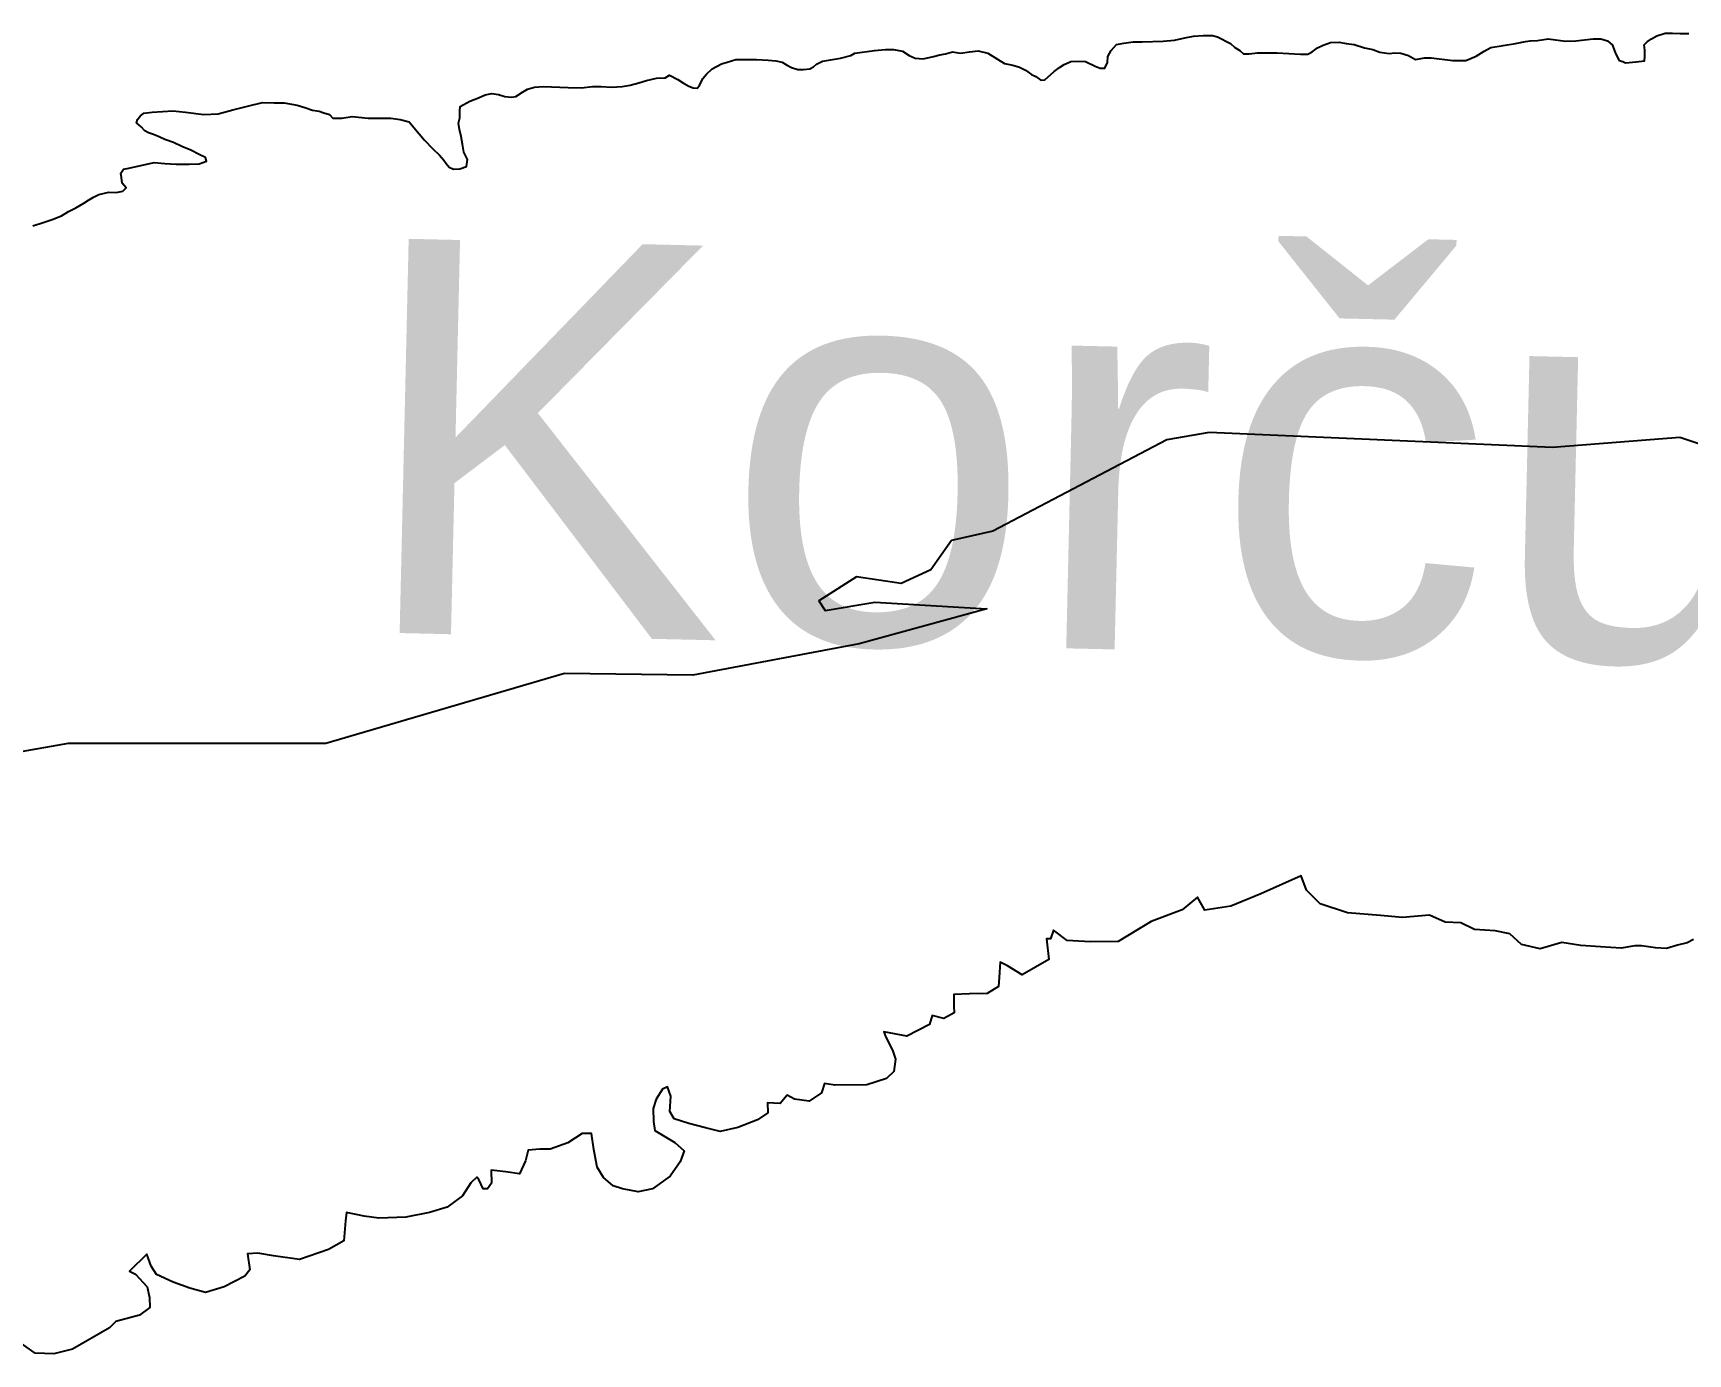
# Model space of a CAD drawing. Header units: metres. Extents: x 13.21 to 19.52, y 42.14 to 46.62.
# Drawn here: x 16.9033 to 16.9975, y 42.901 to 42.9762 of the extents above; entities that cross this region are included whole.
import ezdxf

# ---------------------------------------------------------------- set-up
doc = ezdxf.new("R2010")
doc.units = ezdxf.units.M
doc.header["$MEASUREMENT"] = 0
for name, color, linetype in [('CESTE', 5, 'Continuous'), ('hr', 9, 'Continuous'), ('naziv_manji', 1, 'Continuous')]:
    doc.layers.add(name, color=color, linetype=linetype)
doc.styles.get("Standard").update_dxf_attribs({"font": 'arial.ttf'})

msp = doc.modelspace()

# ---------------------------------------------------------------- linework, layer by layer
at = {"layer": 'CESTE'}
msp.add_lwpolyline([(16.999342, 42.952389), (16.997063, 42.953158), (16.989814, 42.952578), (16.970265, 42.95343), (16.967856, 42.953026), (16.957954, 42.947818), (16.955585, 42.947291), (16.954423, 42.945619), (16.952732, 42.944842), (16.950176, 42.945214), (16.948032, 42.943856), (16.9484, 42.943291), (16.951228, 42.943783), (16.957606, 42.943404), (16.950332, 42.941408), (16.940853, 42.939612), (16.933548, 42.939718), (16.919965, 42.93573), (16.905288, 42.935733), (16.890167, 42.933067)], dxfattribs=at)
at = {"layer": 'hr'}
for points in [[(16.903282, 42.965206), (16.903864, 42.965404), (16.904378, 42.965571), (16.904899, 42.965774), (16.905299, 42.966019), (16.905729, 42.966241), (16.906178, 42.966504), (16.906453, 42.966679), (16.906734, 42.966837), (16.907039, 42.966989), (16.907601, 42.967124), (16.908017, 42.967108), (16.908406, 42.967182), (16.908589, 42.967373), (16.908365, 42.967642), (16.90832, 42.967967), (16.90829, 42.968201), (16.908432, 42.968433), (16.908741, 42.9685), (16.910191, 42.968813), (16.910795, 42.968754), (16.911444, 42.968716), (16.912179, 42.968713), (16.912744, 42.968748), (16.913159, 42.968885), (16.913117, 42.969093), (16.912785, 42.96926), (16.912266, 42.969517), (16.911757, 42.969719), (16.911286, 42.969947), (16.910795, 42.970122), (16.910511, 42.970253), (16.910142, 42.970403), (16.909857, 42.970502), (16.909646, 42.970623), (16.909445, 42.970847), (16.90917, 42.971081), (16.909231, 42.971269), (16.909384, 42.971451), (16.909591, 42.971623), (16.910065, 42.971682), (16.910667, 42.971722), (16.911244, 42.971757), (16.911977, 42.971673), (16.913022, 42.971556), (16.913832, 42.971592), (16.914672, 42.971808), (16.915506, 42.972023), (16.916358, 42.97223), (16.91702, 42.972214), (16.917596, 42.972222), (16.918321, 42.972084), (16.918758, 42.971946), (16.919201, 42.971804), (16.91958, 42.971748), (16.919852, 42.97164), (16.920174, 42.971553), (16.920358, 42.971339), (16.920873, 42.971344), (16.921464, 42.971433), (16.92238, 42.971341), (16.923097, 42.971338), (16.923661, 42.971333), (16.924198, 42.971261), (16.924703, 42.971131), (16.924981, 42.970806), (16.925584, 42.970094), (16.92604, 42.969609), (16.926427, 42.969238), (16.926682, 42.96895), (16.926804, 42.968755), (16.926982, 42.968558), (16.927229, 42.968428), (16.927585, 42.968449), (16.927964, 42.968596), (16.928025, 42.968991), (16.927823, 42.969395), (16.927752, 42.969859), (16.927662, 42.970302), (16.92757, 42.970686), (16.927513, 42.971047), (16.927591, 42.971361), (16.927585, 42.971766), (16.927617, 42.972013), (16.928166, 42.972305), (16.92865, 42.9725), (16.929041, 42.972664), (16.929418, 42.972748), (16.92979, 42.972688), (16.930148, 42.972582), (16.930527, 42.972536), (16.930773, 42.972581), (16.931161, 42.972826), (16.931454, 42.972992), (16.931844, 42.973103), (16.932342, 42.973153), (16.933756, 42.973093), (16.934528, 42.973075), (16.935143, 42.973137), (16.935633, 42.973138), (16.93622, 42.97311), (16.936829, 42.973149), (16.937284, 42.973218), (16.937785, 42.973358), (16.938225, 42.97349), (16.938786, 42.973611), (16.93929, 42.973643), (16.939539, 42.973787), (16.94001, 42.97355), (16.940334, 42.973337), (16.940629, 42.97317), (16.940877, 42.973062), (16.94111, 42.973058), (16.941244, 42.973209), (16.941421, 42.973598), (16.941638, 42.973855), (16.941966, 42.974142), (16.942484, 42.974435), (16.942818, 42.974528), (16.943313, 42.974677), (16.943711, 42.974675), (16.94449, 42.97468), (16.945145, 42.97465), (16.945597, 42.974602), (16.945944, 42.974533), (16.94619, 42.974381), (16.946474, 42.974232), (16.946831, 42.974109), (16.947162, 42.974112), (16.947519, 42.974142), (16.947725, 42.97426), (16.947896, 42.974424), (16.948244, 42.974589), (16.9487, 42.974666), (16.949261, 42.974751), (16.94986, 42.974903), (16.950079, 42.975039), (16.951205, 42.975191), (16.951826, 42.975243), (16.952292, 42.975258), (16.95281, 42.975154), (16.953182, 42.974905), (16.953527, 42.974755), (16.95398, 42.974725), (16.954566, 42.974845), (16.954924, 42.974947), (16.955251, 42.975004), (16.955653, 42.975119), (16.956111, 42.975048), (16.95661, 42.975125), (16.957113, 42.975166), (16.957655, 42.975035), (16.958214, 42.974702), (16.958611, 42.974461), (16.959092, 42.974358), (16.959457, 42.974253), (16.959806, 42.974067), (16.960154, 42.973836), (16.960402, 42.97371), (16.960671, 42.973507), (16.960904, 42.973517), (16.961447, 42.974002), (16.961742, 42.974227), (16.962005, 42.974402), (16.962384, 42.974567), (16.962814, 42.974582), (16.963218, 42.974566), (16.963773, 42.9743), (16.964058, 42.974187), (16.964328, 42.974196), (16.964467, 42.974513), (16.964502, 42.974855), (16.964678, 42.975189), (16.964989, 42.975535), (16.965397, 42.975613), (16.965944, 42.97568), (16.966447, 42.975694), (16.967637, 42.975723), (16.968295, 42.975775), (16.968882, 42.975922), (16.969375, 42.976008), (16.969922, 42.97604), (16.970461, 42.976044), (16.970747, 42.975967), (16.971477, 42.975594), (16.971727, 42.975374), (16.97201, 42.975202), (16.972224, 42.97501), (16.972542, 42.975), (16.973017, 42.975068), (16.973458, 42.975065), (16.974144, 42.975053), (16.975472, 42.974976), (16.975889, 42.974987), (16.976132, 42.975113), (16.976434, 42.975351), (16.976763, 42.975498), (16.977179, 42.975649), (16.977664, 42.975676), (16.978072, 42.975602), (16.97853, 42.975531), (16.979106, 42.97535), (16.979587, 42.975247), (16.979981, 42.975096), (16.980524, 42.975019), (16.980844, 42.975058), (16.981186, 42.975034), (16.981617, 42.974905), (16.982021, 42.974691), (16.982527, 42.974786), (16.982906, 42.974771), (16.984133, 42.974619), (16.984881, 42.974628), (16.985478, 42.974865), (16.985928, 42.97515), (16.986315, 42.975359), (16.986999, 42.975474), (16.987708, 42.975587), (16.988275, 42.975703), (16.988552, 42.975739), (16.98897, 42.975763), (16.989568, 42.975865), (16.990562, 42.975722), (16.991151, 42.975743), (16.991631, 42.975802), (16.99213, 42.975861), (16.992571, 42.975858), (16.992941, 42.975753), (16.99324, 42.975504), (16.993346, 42.975178), (16.993436, 42.974938), (16.993622, 42.974624), (16.993823, 42.974571), (16.99398, 42.974501), (16.994582, 42.974545), (16.994582, 42.974545), (16.99505, 42.974609), (16.995076, 42.97486), (16.995075, 42.975211), (16.995042, 42.975509), (16.995213, 42.975681), (16.995464, 42.975866), (16.995758, 42.976036), (16.996235, 42.976186), (16.996652, 42.976183), (16.997092, 42.976157), (16.997583, 42.976162)], [(16.99784, 42.924564), (16.997484, 42.924372), (16.996935, 42.924242), (16.996316, 42.924046), (16.995675, 42.924093), (16.994888, 42.924206), (16.994501, 42.924205), (16.993734, 42.924068), (16.992549, 42.924145), (16.991423, 42.924222), (16.990355, 42.924387), (16.989118, 42.924028), (16.988049, 42.924279), (16.987388, 42.924882), (16.986557, 42.925049), (16.985372, 42.925126), (16.984596, 42.92551), (16.983708, 42.925546), (16.982813, 42.925951), (16.981277, 42.925807), (16.980032, 42.925927), (16.978135, 42.926084), (16.976588, 42.926592), (16.975806, 42.927368), (16.975496, 42.928192), (16.973205, 42.927171), (16.9715, 42.926459), (16.970024, 42.926229), (16.969598, 42.926964), (16.968721, 42.926261), (16.966957, 42.925592), (16.965082, 42.924445), (16.963484, 42.92443), (16.962181, 42.924505), (16.961402, 42.925086), (16.961232, 42.924606), (16.960996, 42.924603), (16.961134, 42.92343), (16.95961, 42.922547), (16.958772, 42.923061), (16.958354, 42.923275), (16.95831, 42.922404), (16.958259, 42.921882), (16.957615, 42.921485), (16.956609, 42.921475), (16.955722, 42.921424), (16.955733, 42.920772), (16.95574, 42.92038), (16.955153, 42.92007), (16.954499, 42.920238), (16.954331, 42.919715), (16.95304, 42.919051), (16.951734, 42.9193), (16.951857, 42.918996), (16.952225, 42.91826), (16.952411, 42.91774), (16.952304, 42.917043), (16.951897, 42.916648), (16.950778, 42.91629), (16.948944, 42.916273), (16.948351, 42.916355), (16.948182, 42.915831), (16.94748, 42.915346), (16.94665, 42.915469), (16.946232, 42.915705), (16.945826, 42.915222), (16.945115, 42.915259), (16.945124, 42.914694), (16.944539, 42.914297), (16.943423, 42.913852), (16.94242, 42.913625), (16.941588, 42.913835), (16.940637, 42.914087), (16.939805, 42.914341), (16.93956, 42.914773), (16.939605, 42.915644), (16.939418, 42.916164), (16.939125, 42.916031), (16.938779, 42.915462), (16.938611, 42.914939), (16.938623, 42.914199), (16.938692, 42.913678), (16.939828, 42.912992), (16.940368, 42.912519), (16.940142, 42.911908), (16.939564, 42.911076), (16.938571, 42.910371), (16.937745, 42.910189), (16.936855, 42.910355), (16.936319, 42.910524), (16.935779, 42.910998), (16.935413, 42.911603), (16.935219, 42.912602), (16.935085, 42.913514), (16.934552, 42.913509), (16.933733, 42.91298), (16.932733, 42.912622), (16.932141, 42.912617), (16.931491, 42.912567), (16.931324, 42.911957), (16.930982, 42.911214), (16.930211, 42.911337), (16.929381, 42.911417), (16.929393, 42.910677), (16.929162, 42.910371), (16.928925, 42.910369), (16.92868, 42.910888), (16.928559, 42.911018), (16.928209, 42.91071), (16.927749, 42.909966), (16.926872, 42.909327), (16.925872, 42.909013), (16.924516, 42.90874), (16.922978, 42.908682), (16.922148, 42.908805), (16.921138, 42.909013), (16.921087, 42.908534), (16.920989, 42.907402), (16.92011, 42.906915), (16.918463, 42.906334), (16.91698, 42.906538), (16.91609, 42.906703), (16.915499, 42.906654), (16.915633, 42.905742), (16.915343, 42.905391), (16.914171, 42.904771), (16.913111, 42.904457), (16.91222, 42.904709), (16.911267, 42.905048), (16.910313, 42.905474), (16.910009, 42.90595), (16.90976, 42.906643), (16.908771, 42.905677), (16.909129, 42.905507), (16.909793, 42.904773), (16.909922, 42.904166), (16.909931, 42.9036), (16.909348, 42.90316), (16.907993, 42.902799), (16.907644, 42.902448), (16.905536, 42.901231), (16.904476, 42.90096), (16.90341, 42.900994), (16.902571, 42.901595)]]:
    msp.add_lwpolyline(points, dxfattribs=at)

# ---------------------------------------------------------------- texts
at = {"layer": 'naziv_manji', "insert": (16.922106, 42.964527), "char_height": 0.02245788, "width": 0.13849027, "attachment_point": 1, "rotation": 358.68633}
msp.add_mtext('{\\fArial CE|b0|i0|c238|p34;Korčula}        ', dxfattribs=at)

doc.saveas('drawing.dxf')
